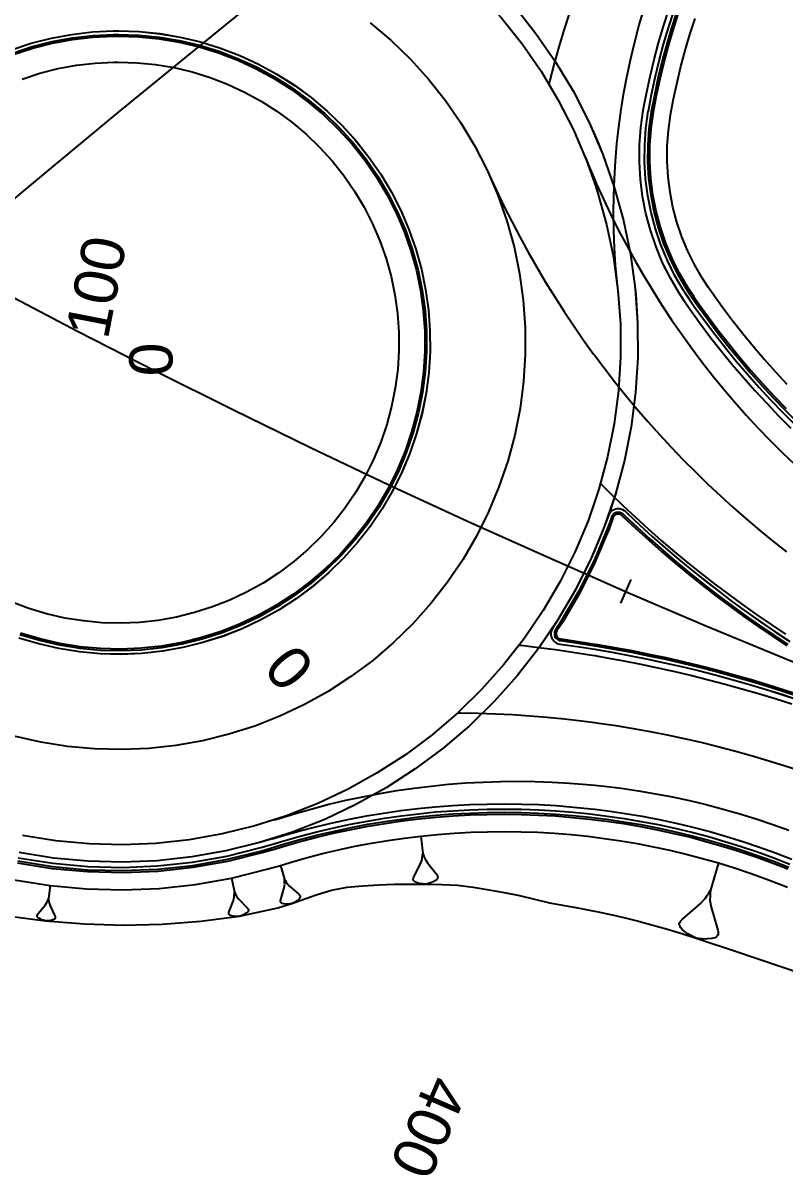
# Model space of a CAD drawing. Extents: x 387562 to 388546, y 804386 to 804945.
# Drawn here: x 388067 to 388111, y 804621.9 to 804688.5 of the extents above; entities that cross this region are included whole.
import ezdxf
from ezdxf.enums import TextEntityAlignment as Align

# ---------------------------------------------------------------- set-up
doc = ezdxf.new("R2010")
doc.units = 0
doc.layers.get('0').update_dxf_attribs({"linetype": 'CONTINUOUS'})
doc.styles.add('ARIAL', font='ARIAL.FON')

msp = doc.modelspace()

# ---------------------------------------------------------------- linework, layer by layer
at = {"color": 3}
msp.add_line((388102.0844, 804656.3232), (388101.4887, 804654.9466), dxfattribs=at)
at = {"color": 7}
for p, q in [((388089.969, 804641.5071), (388090.0793, 804640.5064)), ((388089.9422, 804639.9125), (388090.0314, 804640.1539)), ((388090.0314, 804640.1539), (388090.0474, 804640.2714)), ((388090.0474, 804640.2714), (388090.0634, 804640.3889)), ((388090.0634, 804640.3889), (388090.0793, 804640.5064)), ((388090.0793, 804640.5064), (388090.1205, 804640.3952)), ((388090.1205, 804640.3952), (388090.1617, 804640.284)), ((388090.1617, 804640.284), (388090.2029, 804640.1728)), ((388090.2029, 804640.1728), (388090.3425, 804639.9566)), ((388090.3425, 804639.9566), (388090.8788, 804639.2923)), ((388107.1434, 804639.9534), (388106.6764, 804638.3898)), ((388081.8521, 804639.8157), (388082.0913, 804639.0186)), ((388089.5636, 804639.1473), (388089.9422, 804639.9125)), ((388090.8788, 804639.2923), (388090.9136, 804639.2383)), ((388068.558, 804638.6468), (388068.4655, 804637.9114)), ((388079.0335, 804639.0828), (388079.2021, 804638.2853)), ((388082.0685, 804638.5152), (388082.105, 804638.7248)), ((388082.0913, 804639.0186), (388082.1414, 804638.9343)), ((388082.0958, 804638.9206), (388082.0913, 804639.0186)), ((388082.1004, 804638.8227), (388082.0958, 804638.9206)), ((388082.105, 804638.7248), (388082.1004, 804638.8227)), ((388082.1414, 804638.9343), (388082.1915, 804638.85)), ((388082.1915, 804638.85), (388082.2416, 804638.7658)), ((388082.2416, 804638.7658), (388082.3874, 804638.6109)), ((388082.3874, 804638.6109), (388082.9226, 804638.1509)), ((388089.5221, 804638.9981), (388089.5413, 804639.087)), ((388089.5253, 804638.9695), (388089.5221, 804638.9981)), ((388089.5602, 804638.9154), (388089.5253, 804638.9695)), ((388089.5413, 804639.087), (388089.5636, 804639.1473)), ((388089.5919, 804638.89), (388089.5602, 804638.9154)), ((388089.6237, 804638.8646), (388089.5919, 804638.89)), ((388089.7157, 804638.8168), (388089.6237, 804638.8646)), ((388089.865, 804638.7754), (388089.7157, 804638.8168)), ((388089.9539, 804638.7563), (388089.865, 804638.7754)), ((388090.0714, 804638.7403), (388089.9539, 804638.7563)), ((388090.2747, 804638.7338), (388090.0714, 804638.7403)), ((388090.4717, 804638.7844), (388090.2747, 804638.7338)), ((388090.5829, 804638.8256), (388090.4717, 804638.7844)), ((388090.6656, 804638.8636), (388090.5829, 804638.8256)), ((388090.8022, 804638.9366), (388090.6656, 804638.8636)), ((388090.8817, 804639.0032), (388090.8022, 804638.9366)), ((388090.9071, 804639.035), (388090.8817, 804639.0032)), ((388090.9326, 804639.0667), (388090.9071, 804639.035)), ((388090.9136, 804639.2383), (388090.9517, 804639.1556)), ((388090.9548, 804639.127), (388090.9326, 804639.0667)), ((388090.9517, 804639.1556), (388090.9548, 804639.127)), ((388079.1389, 804637.7959), (388079.1915, 804637.9974)), ((388079.1915, 804637.9974), (388079.195, 804638.0934)), ((388079.195, 804638.0934), (388079.1985, 804638.1894)), ((388079.1985, 804638.1894), (388079.2021, 804638.2853)), ((388079.2021, 804638.2853), (388079.2441, 804638.199)), ((388079.2441, 804638.199), (388079.2861, 804638.1127)), ((388079.2861, 804638.1127), (388079.3282, 804638.0263)), ((388079.3282, 804638.0263), (388079.4579, 804637.8633)), ((388081.875, 804637.8365), (388082.0685, 804638.5152)), ((388082.9226, 804638.1509), (388082.959, 804638.1122)), ((388082.959, 804638.1122), (388083.0023, 804638.0507)), ((388082.9841, 804637.9459), (388082.9682, 804637.9163)), ((388083, 804637.9755), (388082.9841, 804637.9459)), ((388083.0091, 804638.0279), (388083, 804637.9755)), ((388083.0023, 804638.0507), (388083.0091, 804638.0279)), ((388106.3823, 804637.8937), (388106.4803, 804638.0591)), ((388106.4803, 804638.0591), (388106.5784, 804638.2244)), ((388106.5784, 804638.2244), (388106.6764, 804638.3898)), ((388106.659, 804638.0057), (388106.6503, 804637.8136)), ((388106.6677, 804638.1977), (388106.659, 804638.0057)), ((388106.6764, 804638.3898), (388106.6677, 804638.1977)), ((388067.8633, 804637.0267), (388068.2656, 804637.5097)), ((388068.2656, 804637.5097), (388068.3708, 804637.6672)), ((388068.3708, 804637.6672), (388068.4023, 804637.7486)), ((388068.4023, 804637.7486), (388068.4339, 804637.83)), ((388068.4339, 804637.83), (388068.4655, 804637.9114)), ((388068.4655, 804637.9114), (388068.4759, 804637.8247)), ((388068.4759, 804637.8247), (388068.4864, 804637.7381)), ((388068.4864, 804637.7381), (388068.4968, 804637.6514)), ((388068.4968, 804637.6514), (388068.5597, 804637.4727)), ((388068.5597, 804637.4727), (388068.8299, 804636.9051)), ((388078.8947, 804637.1492), (388079.1389, 804637.7959)), ((388079.4579, 804637.8633), (388079.9428, 804637.3707)), ((388079.9428, 804637.3707), (388079.9752, 804637.33)), ((388079.9752, 804637.33), (388080.0124, 804637.2664)), ((388081.8636, 804637.709), (388081.8659, 804637.7842)), ((388081.8704, 804637.6862), (388081.8636, 804637.709)), ((388081.8659, 804637.7842), (388081.875, 804637.8365)), ((388081.9069, 804637.6475), (388081.8704, 804637.6862)), ((388081.9365, 804637.6316), (388081.9069, 804637.6475)), ((388081.9661, 804637.6156), (388081.9365, 804637.6316)), ((388082.0481, 804637.5906), (388081.9661, 804637.6156)), ((388082.1756, 804637.5792), (388082.0481, 804637.5906)), ((388082.2508, 804637.5769), (388082.1756, 804637.5792)), ((388082.3487, 804637.5815), (388082.2508, 804637.5769)), ((388082.5149, 804637.6065), (388082.3487, 804637.5815)), ((388082.6675, 804637.6771), (388082.5149, 804637.6065)), ((388082.7518, 804637.7273), (388082.6675, 804637.6771)), ((388082.8133, 804637.7705), (388082.7518, 804637.7273)), ((388082.9135, 804637.8502), (388082.8133, 804637.7705)), ((388082.9682, 804637.9163), (388082.9135, 804637.8502)), ((388105.0485, 804636.6862), (388106.0968, 804637.5897)), ((388106.0968, 804637.5897), (388106.3823, 804637.8937)), ((388106.6503, 804637.8136), (388106.7223, 804637.4029)), ((388106.7223, 804637.4029), (388107.1036, 804636.0725)), ((388067.8055, 804636.9059), (388067.8081, 804636.9269)), ((388067.8212, 804636.8612), (388067.8055, 804636.9059)), ((388067.8081, 804636.9269), (388067.837, 804636.9873)), ((388067.8396, 804636.8376), (388067.8212, 804636.8612)), ((388067.837, 804636.9873), (388067.8633, 804637.0267)), ((388067.8579, 804636.8139), (388067.8396, 804636.8376)), ((388067.9157, 804636.764), (388067.8579, 804636.8139)), ((388068.0155, 804636.7087), (388067.9157, 804636.764)), ((388068.0759, 804636.6798), (388068.0155, 804636.7087)), ((388068.1573, 804636.6482), (388068.0759, 804636.6798)), ((388068.3017, 804636.6087), (388068.1573, 804636.6482)), ((388068.4514, 804636.6112), (388068.3017, 804636.6087)), ((388068.5381, 804636.6217), (388068.4514, 804636.6112)), ((388068.6038, 804636.6347), (388068.5381, 804636.6217)), ((388068.7141, 804636.6636), (388068.6038, 804636.6347)), ((388068.7825, 804636.6977), (388068.7141, 804636.6636)), ((388068.8061, 804636.716), (388068.7825, 804636.6977)), ((388068.8298, 804636.7344), (388068.8061, 804636.716)), ((388068.8561, 804636.7738), (388068.8298, 804636.7344)), ((388068.8299, 804636.9051), (388068.8456, 804636.8605)), ((388068.8456, 804636.8605), (388068.8587, 804636.7948)), ((388068.8587, 804636.7948), (388068.8561, 804636.7738)), ((388078.8732, 804637.0257), (388078.8815, 804637.0988)), ((388078.878, 804637.0029), (388078.8732, 804637.0257)), ((388078.9104, 804636.9621), (388078.878, 804637.0029)), ((388078.8815, 804637.0988), (388078.8947, 804637.1492)), ((388078.938, 804636.9441), (388078.9104, 804636.9621)), ((388078.9656, 804636.9262), (388078.938, 804636.9441)), ((388079.0436, 804636.895), (388078.9656, 804636.9262)), ((388079.1671, 804636.8736), (388079.0436, 804636.895)), ((388079.2403, 804636.8652), (388079.1671, 804636.8736)), ((388079.3363, 804636.8617), (388079.2403, 804636.8652)), ((388079.5006, 804636.8726), (388079.3363, 804636.8617)), ((388079.6553, 804636.9291), (388079.5006, 804636.8726)), ((388079.7416, 804636.9711), (388079.6553, 804636.9291)), ((388079.8051, 804637.0084), (388079.7416, 804636.9711)), ((388079.9094, 804637.078), (388079.8051, 804637.0084)), ((388079.9682, 804637.138), (388079.9094, 804637.078)), ((388079.9861, 804637.1656), (388079.9682, 804637.138)), ((388080.0041, 804637.1932), (388079.9861, 804637.1656)), ((388080.0173, 804637.2436), (388080.0041, 804637.1932)), ((388080.0124, 804637.2664), (388080.0173, 804637.2436)), ((388104.9771, 804636.6102), (388105.0485, 804636.6862)), ((388104.8791, 804636.4449), (388104.8924, 804636.4895)), ((388104.897, 804636.3422), (388104.8791, 804636.4449)), ((388104.8924, 804636.4895), (388104.9771, 804636.6102)), ((388104.9284, 804636.2842), (388104.897, 804636.3422)), ((388104.9597, 804636.2261), (388104.9284, 804636.2842)), ((388105.0671, 804636.0968), (388104.9597, 804636.2261)), ((388105.2637, 804635.9407), (388105.0671, 804636.0968)), ((388107.1036, 804636.0725), (388107.1215, 804635.9698)), ((388107.1215, 804635.9698), (388107.1262, 804635.8224)), ((388105.3844, 804635.856), (388105.2637, 804635.9407)), ((388105.5498, 804635.7579), (388105.3844, 804635.856)), ((388105.8492, 804635.6199), (388105.5498, 804635.7579)), ((388106.1753, 804635.5711), (388105.8492, 804635.6199)), ((388106.3673, 804635.5625), (388106.1753, 804635.5711)), ((388106.5147, 804635.5671), (388106.3673, 804635.5625)), ((388106.7647, 804635.5897), (388106.5147, 804635.5671)), ((388106.9255, 804635.6391), (388106.7647, 804635.5897)), ((388106.9835, 804635.6704), (388106.9255, 804635.6391)), ((388107.0415, 804635.7017), (388106.9835, 804635.6704)), ((388107.1129, 804635.7777), (388107.0415, 804635.7017)), ((388107.1262, 804635.8224), (388107.1129, 804635.7777))]:
    msp.add_line(p, q, dxfattribs=at)
at = {"color": 3, "linetype": 'CONTINUOUS'}
for points in [[(388018.8709, 804700), (388022.4205, 804697.9122), (388026.7303, 804695.3772), (388031.0401, 804692.8423), (388035.3498, 804690.3074), (388036.5455, 804689.6041), (388039.6596, 804687.7724), (388043.9694, 804685.2375), (388046.853, 804683.5414), (388048.2805, 804682.7049), (388052.6112, 804680.2059), (388056.9666, 804677.7503), (388057.7921, 804677.2914), (388061.3464, 804675.3384), (388065.7501, 804672.9704), (388070.1772, 804670.6466), (388074.6274, 804668.3671), (388079.1001, 804666.1322), (388083.5949, 804663.9422), (388088.1115, 804661.7973), (388092.6492, 804659.6976), (388097.2077, 804657.6434), (388100, 804656.4186)], [(388060.9704, 804673.6844), (388064.7997, 804676.8995), (388068.6418, 804680.0992), (388072.4967, 804683.2834), (388076.3643, 804686.4523), (388080.2445, 804689.6057), (388084.1374, 804692.7435), (388088.0427, 804695.8657), (388091.9605, 804698.9722), (388093.2656, 804700)], [(388072.5, 804700), (388074.4985, 804699.9334), (388076.4882, 804699.7337), (388078.4601, 804699.402), (388080.4055, 804698.9396), (388082.3158, 804698.3487), (388084.1826, 804697.6318), (388085.9974, 804696.7922), (388087.7522, 804695.8335), (388089.4393, 804694.7601), (388091.0511, 804693.5766), (388092.5805, 804692.2884), (388094.0207, 804690.9012), (388095.3653, 804689.4211), (388096.6082, 804687.8548), (388097.7441, 804686.2091), (388098.7679, 804684.4914), (388099.6749, 804682.7093), (388100, 804681.9491)], [(388100, 804681.9491), (388100.4612, 804680.8707), (388101.1232, 804678.9839), (388101.6581, 804677.0571), (388102.0635, 804675.099), (388102.3375, 804673.1182), (388102.479, 804671.1236), (388102.4872, 804669.124), (388102.3622, 804667.1283), (388102.1046, 804665.1453), (388101.7154, 804663.1839), (388101.1965, 804661.2528), (388100.55, 804659.3606), (388100, 804658.0446)], [(388100, 804658.0446), (388099.7789, 804657.5156), (388098.8866, 804655.7261), (388097.8771, 804654), (388096.7549, 804652.345), (388095.5249, 804650.7684), (388094.1926, 804649.2773), (388092.7639, 804647.8782), (388091.2452, 804646.5774), (388089.6432, 804645.3807), (388087.965, 804644.2933), (388086.2182, 804643.3202), (388084.4104, 804642.4656), (388082.5496, 804641.7333), (388080.6443, 804641.1266), (388078.7027, 804640.6482), (388076.7336, 804640.3002), (388074.7457, 804640.0842), (388072.7478, 804640.001), (388070.7488, 804640.0512), (388068.7576, 804640.2343), (388066.783, 804640.5498)], [(388100, 804656.4186), (388101.7866, 804655.6349), (388106.3853, 804653.6723), (388111.0033, 804651.7558), (388115.6404, 804649.8855), (388120.2958, 804648.0617), (388124.9693, 804646.2846), (388129.6604, 804644.5542), (388134.3685, 804642.8709), (388139.0932, 804641.2347), (388143.834, 804639.6459), (388148.5904, 804638.1045), (388153.3621, 804636.6108), (388158.1484, 804635.1649), (388162.949, 804633.7669), (388167.7633, 804632.417), (388172.5909, 804631.1153), (388177.4312, 804629.8619), (388182.2838, 804628.657), (388187.1483, 804627.5007), (388191.5155, 804626.5062), (388192.0239, 804626.3927), (388196.8993, 804625.2833), (388200, 804624.5544)]]:
    msp.add_lwpolyline(points, dxfattribs=at)
at = {"color": 2, "linetype": 'CONTINUOUS'}
for points in [[(388072.5, 804700), (388074.4985, 804699.9334), (388076.4882, 804699.7337), (388078.4601, 804699.402), (388080.4055, 804698.9396), (388082.3158, 804698.3487), (388084.1826, 804697.6318), (388085.9974, 804696.7922), (388087.7522, 804695.8335), (388089.4393, 804694.7601), (388091.0511, 804693.5766), (388092.5805, 804692.2884), (388092.8004, 804692.0883), (388094.0207, 804690.9012), (388095.3653, 804689.4211), (388096.6082, 804687.8548), (388097.7441, 804686.2091), (388098.7679, 804684.4914), (388099.6749, 804682.7093), (388100, 804681.9733)], [(388105.2402, 804672.2933), (388104.8698, 804672.8552), (388104.3668, 804673.7193), (388103.9226, 804674.615), (388103.539, 804675.5383), (388103.2178, 804676.4851), (388102.9603, 804677.4512), (388102.7678, 804678.4323), (388102.6411, 804679.424), (388102.5807, 804680.422), (388102.5869, 804681.4218), (388102.6597, 804682.419), (388102.7988, 804683.4091), (388102.8017, 804683.4256), (388102.9839, 804684.3918), (388103.1934, 804685.3696), (388103.4273, 804686.3418), (388103.6854, 804687.3079), (388103.9676, 804688.2672), (388104.2737, 804689.2192)], [(388066.3303, 804686.9096), (388067.4705, 804687.2831), (388068.633, 804687.5797), (388069.8127, 804687.7983), (388071.0044, 804687.9378), (388072.2027, 804687.9975), (388072.5, 804688)], [(388072.5, 804688), (388073.6991, 804687.96), (388074.8929, 804687.8402), (388076.076, 804687.6412), (388077.2433, 804687.3638), (388078.3895, 804687.0092), (388079.5095, 804686.5791), (388080.5984, 804686.0753), (388081.6513, 804685.5001), (388082.6636, 804684.856), (388083.6307, 804684.146), (388084.5483, 804683.3731), (388085.4124, 804682.5407), (388086.2192, 804681.6527), (388086.9649, 804680.7129), (388087.6465, 804679.7254), (388088.2607, 804678.6948), (388088.8049, 804677.6256), (388089.2767, 804676.5224), (388089.6739, 804675.3903), (388089.9949, 804674.2343), (388090.2381, 804673.0594), (388090.4025, 804671.8709), (388090.4874, 804670.6742), (388090.4923, 804669.4744), (388090.4173, 804668.277), (388090.2628, 804667.0872), (388090.0293, 804665.9104), (388089.7179, 804664.7517), (388089.33, 804663.6163), (388088.8674, 804662.5094), (388088.332, 804661.4356), (388087.7263, 804660.4), (388087.0529, 804659.407), (388086.3149, 804658.461), (388085.5155, 804657.5664), (388084.6583, 804656.7269), (388083.7471, 804655.9464), (388082.7859, 804655.2284), (388081.779, 804654.576), (388080.7309, 804653.9921), (388079.6462, 804653.4794), (388078.5298, 804653.04), (388077.3866, 804652.676), (388076.2216, 804652.3889), (388075.0402, 804652.1801), (388073.8474, 804652.0505), (388072.6487, 804652.0006), (388071.4493, 804652.0307), (388070.2545, 804652.1406), (388069.0698, 804652.3299), (388067.9003, 804652.5976), (388066.7512, 804652.9427)], [(388100, 804681.9733), (388100.1963, 804681.5289), (388100.4612, 804680.8707), (388101.1232, 804678.9839), (388101.6581, 804677.0571), (388102.0635, 804675.099), (388102.3375, 804673.1182), (388102.3704, 804672.7856), (388102.479, 804671.1236), (388102.4872, 804669.124), (388102.3622, 804667.1283), (388102.1046, 804665.1453), (388101.7154, 804663.1839), (388101.1965, 804661.2528), (388100.7897, 804660.0155), (388100.55, 804659.3606), (388100, 804658.0446)], [(388105.2402, 804672.2933), (388105.5043, 804671.9154), (388106.089, 804671.1042), (388106.6898, 804670.3048), (388107.3064, 804669.5176), (388107.9387, 804668.7429), (388108.5864, 804667.981), (388109.2491, 804667.2322), (388109.9268, 804666.4968), (388110.6189, 804665.7751), (388111.3254, 804665.0673)], [(388100.7897, 804660.0155), (388100.829, 804660.1035), (388100.884, 804660.1868), (388100.9521, 804660.2599), (388101.0314, 804660.3207), (388101.1196, 804660.3675), (388101.2144, 804660.3989), (388101.3131, 804660.4143), (388101.413, 804660.413), (388101.5113, 804660.3952), (388101.6053, 804660.3613), (388101.6923, 804660.3123), (388101.77, 804660.2496), (388101.8559, 804660.1676), (388102.5855, 804659.4837), (388103.3255, 804658.8111), (388104.0757, 804658.15), (388104.8361, 804657.5005), (388105.6063, 804656.8627), (388106.3863, 804656.2369), (388107.1758, 804655.6232), (388107.9746, 804655.0217), (388108.7826, 804654.4325), (388109.5996, 804653.8558), (388110.4253, 804653.2918), (388111.2596, 804652.7405)], [(388100, 804658.0446), (388099.7789, 804657.5156), (388098.8866, 804655.7261), (388097.8771, 804654), (388097.5667, 804653.5179), (388096.7549, 804652.345), (388095.5249, 804650.7684), (388094.1926, 804649.2773), (388092.7639, 804647.8782), (388091.2452, 804646.5774), (388089.6432, 804645.3807), (388087.965, 804644.2933), (388086.2182, 804643.3202), (388084.4104, 804642.4656), (388082.5496, 804641.7333), (388081.3896, 804641.3473), (388080.6443, 804641.1266), (388078.7027, 804640.6482), (388076.7336, 804640.3002), (388074.7457, 804640.0842), (388072.7478, 804640.001), (388070.7488, 804640.0512), (388068.7576, 804640.2343), (388066.783, 804640.5498)], [(388097.5667, 804653.5179), (388097.5611, 804653.5093), (388097.5149, 804653.4207), (388097.484, 804653.3257), (388097.4693, 804653.2269), (388097.4712, 804653.1271), (388097.4896, 804653.0289), (388097.5241, 804652.9351), (388097.5736, 804652.8484), (388097.6368, 804652.7711), (388097.712, 804652.7053), (388097.7971, 804652.6529), (388097.8896, 804652.6154), (388097.9871, 804652.5937), (388098.133, 804652.5738), (388099.1226, 804652.4303), (388100, 804652.2912)], [(388100, 804652.2912), (388100.1103, 804652.2737), (388101.0957, 804652.104), (388102.0789, 804651.9211), (388103.0595, 804651.7251), (388104.0374, 804651.5161), (388105.0124, 804651.294), (388105.9844, 804651.059), (388106.9531, 804650.811), (388107.9185, 804650.5502), (388108.8803, 804650.2764), (388109.8384, 804649.9899), (388110.7925, 804649.6907), (388111.7426, 804649.3787)], [(388081.3896, 804641.3473), (388081.9614, 804641.5206), (388082.9234, 804641.7935), (388083.8913, 804642.045), (388084.8645, 804642.2749), (388085.8425, 804642.4832), (388086.825, 804642.6697), (388087.8113, 804642.8342), (388088.8011, 804642.9769), (388089.7937, 804643.0975), (388090.7889, 804643.196), (388091.7859, 804643.2723), (388092.7844, 804643.3265), (388093.7839, 804643.3585), (388094.7838, 804643.3683), (388095.7837, 804643.3559), (388096.7831, 804643.3212), (388097.7815, 804643.2644), (388098.7783, 804643.1854), (388099.7732, 804643.0842), (388100, 804643.056)], [(388100, 804643.056), (388100.7655, 804642.961), (388101.7549, 804642.8157), (388102.7408, 804642.6485), (388103.7227, 804642.4594), (388104.7002, 804642.2486), (388105.6728, 804642.0161), (388106.64, 804641.762), (388107.6013, 804641.4865), (388108.5562, 804641.1898), (388109.5043, 804640.8718), (388110.4451, 804640.5329), (388111.3781, 804640.1732)]]:
    msp.add_lwpolyline(points, dxfattribs=at)
at = {"color": 7, "linetype": 'CONTINUOUS'}
for points in [[(388072.5, 804699), (388074.4319, 804698.9356), (388076.3552, 804698.7426), (388078.2614, 804698.4219), (388080.142, 804697.975), (388081.9886, 804697.4038), (388083.7931, 804696.7108), (388085.5474, 804695.8991), (388087.2438, 804694.9724), (388088.8746, 804693.9347), (388090.4327, 804692.7907), (388091.9111, 804691.5455), (388093.3033, 804690.2045), (388094.6031, 804688.7738), (388095.8046, 804687.2596), (388096.9027, 804685.6688), (388097.8923, 804684.0083), (388098.7691, 804682.2856), (388099.5291, 804680.5084), (388100, 804679.1664)], [(388097.3649, 804684.9243), (388097.4218, 804685.1545), (388097.6734, 804686.1223), (388097.9443, 804687.0849), (388098.2344, 804688.0419), (388098.5436, 804688.9928), (388098.8718, 804689.9375), (388099.2188, 804690.8753), (388099.5845, 804691.806), (388099.9687, 804692.7293), (388100, 804692.8005)], [(388101.3263, 804673.1692), (388101.2931, 804673.4829), (388101.2041, 804674.4789), (388101.14, 804675.4769), (388101.1009, 804676.4761), (388101.0868, 804677.4759), (388101.0977, 804678.4758), (388101.1336, 804679.4752), (388101.1944, 804680.4733), (388101.2802, 804681.4696), (388101.3909, 804682.4634), (388101.5263, 804683.4542), (388101.6865, 804684.4412), (388101.8713, 804685.424), (388102.0806, 804686.4018), (388102.3143, 804687.3741), (388102.5723, 804688.3402), (388102.8543, 804689.2996)], [(388105.6431, 804672.5721), (388105.2848, 804673.1156), (388104.7983, 804673.9515), (388104.3686, 804674.818), (388103.9975, 804675.7111), (388103.6868, 804676.627), (388103.4377, 804677.5615), (388103.2515, 804678.5106), (388103.1289, 804679.4699), (388103.0705, 804680.4353), (388103.0765, 804681.4024), (388103.147, 804682.367), (388103.2815, 804683.3248), (388103.2844, 804683.3409), (388103.4642, 804684.2951), (388103.6712, 804685.2609), (388103.9022, 804686.2212), (388104.1572, 804687.1755), (388104.436, 804688.123), (388104.7383, 804689.0634)], [(388105.7336, 804672.6347), (388105.378, 804673.1741), (388104.8952, 804674.0036), (388104.4687, 804674.8635), (388104.1004, 804675.7499), (388103.7921, 804676.6588), (388103.5449, 804677.5863), (388103.3601, 804678.5281), (388103.2384, 804679.4802), (388103.1805, 804680.4383), (388103.1864, 804681.3981), (388103.2564, 804682.3554), (388103.3899, 804683.3058), (388103.3927, 804683.3219), (388103.5721, 804684.2734), (388103.7784, 804685.2365), (388104.0088, 804686.1942), (388104.2631, 804687.1457), (388104.5411, 804688.0907), (388104.8426, 804689.0284)], [(388066.3303, 804686.9096), (388067.4705, 804687.2831), (388068.633, 804687.5797), (388069.8127, 804687.7983), (388071.0044, 804687.9378), (388072.2027, 804687.9975), (388072.5, 804688)], [(388087.0317, 804688.4684), (388088.2297, 804687.4593), (388089.3579, 804686.3726), (388090.4111, 804685.2132), (388091.3848, 804683.9862), (388092.2746, 804682.6971), (388093.0765, 804681.3516), (388093.787, 804679.9556), (388094.4029, 804678.5154), (388094.9215, 804677.0374), (388095.3405, 804675.5281), (388095.6581, 804673.9942), (388095.8727, 804672.4426), (388095.9835, 804670.8802), (388095.99, 804669.3138), (388095.8921, 804667.7505), (388095.6903, 804666.1972), (388095.3854, 804664.6608), (388094.9789, 804663.148), (388094.4725, 804661.6658), (388093.8685, 804660.2205), (388093.1695, 804658.8188), (388092.3788, 804657.4667), (388091.4997, 804656.1702), (388090.5362, 804654.9352), (388089.4925, 804653.7672), (388088.3734, 804652.6712), (388087.1837, 804651.6523), (388085.9288, 804650.7149), (388084.6143, 804649.8631), (388083.2459, 804649.1008), (388081.8298, 804648.4314), (388080.3722, 804647.8578), (388078.8797, 804647.3825), (388077.3588, 804647.0078), (388075.8163, 804646.7352), (388074.2591, 804646.5659), (388072.6941, 804646.5008), (388071.1282, 804646.5401), (388069.5684, 804646.6836), (388068.0217, 804646.9307), (388066.4948, 804647.2802)], [(388072.5, 804688), (388073.6991, 804687.96), (388074.8929, 804687.8402), (388076.076, 804687.6412), (388077.2433, 804687.3638), (388078.3895, 804687.0092), (388079.5095, 804686.5791), (388080.5984, 804686.0753), (388081.6513, 804685.5001), (388082.6636, 804684.856), (388083.6307, 804684.146), (388084.5483, 804683.3731), (388085.4124, 804682.5407), (388086.2192, 804681.6527), (388086.9649, 804680.7129), (388087.6465, 804679.7254), (388088.2607, 804678.6948), (388088.8049, 804677.6256), (388089.2767, 804676.5224), (388089.6739, 804675.3903), (388089.9949, 804674.2343), (388090.2381, 804673.0594), (388090.4025, 804671.8709), (388090.4874, 804670.6742), (388090.4923, 804669.4744), (388090.4173, 804668.277), (388090.2628, 804667.0872), (388090.0293, 804665.9104), (388089.7179, 804664.7517), (388089.33, 804663.6163), (388088.8674, 804662.5094), (388088.332, 804661.4356), (388087.7263, 804660.4), (388087.0529, 804659.407), (388086.3149, 804658.461), (388085.5155, 804657.5664), (388084.6583, 804656.7269), (388083.7471, 804655.9464), (388082.7859, 804655.2284), (388081.779, 804654.576), (388080.7309, 804653.9921), (388079.6462, 804653.4794), (388078.5298, 804653.04), (388077.3866, 804652.676), (388076.2216, 804652.3889), (388075.0402, 804652.1801), (388073.8474, 804652.0505), (388072.6487, 804652.0006), (388071.4493, 804652.0307), (388070.2545, 804652.1406), (388069.0698, 804652.3299), (388067.9003, 804652.5976), (388066.7512, 804652.9427)], [(388066.3992, 804686.7208), (388067.5267, 804687.0901), (388068.6762, 804687.3834), (388069.8428, 804687.5995), (388071.0211, 804687.7375), (388072.206, 804687.7966), (388072.5, 804687.799)], [(388066.4335, 804686.6269), (388067.5546, 804686.9941), (388068.6977, 804687.2858), (388069.8577, 804687.5007), (388071.0294, 804687.6378), (388072.2076, 804687.6966), (388072.5, 804687.699)], [(388072.5, 804687.799), (388073.6857, 804687.7595), (388074.8662, 804687.641), (388076.0361, 804687.4442), (388077.1903, 804687.1699), (388078.3237, 804686.8193), (388079.4313, 804686.394), (388080.508, 804685.8958), (388081.5491, 804685.327), (388082.5501, 804684.6901), (388083.5064, 804683.988), (388084.4138, 804683.2237), (388085.2682, 804682.4007), (388086.066, 804681.5226), (388086.8034, 804680.5932), (388087.4773, 804679.6168), (388088.0847, 804678.5977), (388088.6229, 804677.5404), (388089.0894, 804676.4496), (388089.4822, 804675.3301), (388089.7995, 804674.187), (388090.04, 804673.0252), (388090.2026, 804671.8501), (388090.2865, 804670.6666), (388090.2914, 804669.4803), (388090.2173, 804668.2962), (388090.0644, 804667.1197), (388089.8335, 804665.956), (388089.5256, 804664.8103), (388089.1421, 804663.6876), (388088.6846, 804662.593), (388088.1552, 804661.5313), (388087.5563, 804660.5072), (388086.8904, 804659.5253), (388086.1607, 804658.5899), (388085.3702, 804657.7052), (388084.5226, 804656.8751), (388083.6215, 804656.1034), (388082.6711, 804655.3934), (388081.6754, 804654.7482), (388080.639, 804654.1709), (388079.5664, 804653.6638), (388078.4625, 804653.2294), (388077.332, 804652.8694), (388076.1801, 804652.5856), (388075.0118, 804652.3791), (388073.8324, 804652.2509), (388072.647, 804652.2016), (388071.461, 804652.2314), (388070.2796, 804652.34), (388069.1081, 804652.5272), (388067.9516, 804652.792), (388066.8154, 804653.1332)], [(388072.5, 804687.699), (388073.6791, 804687.6597), (388074.8529, 804687.5419), (388076.0162, 804687.3462), (388077.164, 804687.0734), (388078.291, 804686.7248), (388079.3923, 804686.3019), (388080.463, 804685.8065), (388081.4983, 804685.2409), (388082.4936, 804684.6076), (388083.4445, 804683.9094), (388084.3468, 804683.1494), (388085.1965, 804682.331), (388085.9897, 804681.4578), (388086.7231, 804680.5337), (388087.3932, 804679.5628), (388087.9972, 804678.5494), (388088.5323, 804677.4981), (388088.9962, 804676.4134), (388089.3868, 804675.3002), (388089.7023, 804674.1635), (388089.9415, 804673.0082), (388090.1031, 804671.8397), (388090.1866, 804670.6629), (388090.1915, 804669.4832), (388090.1177, 804668.3058), (388089.9657, 804667.1359), (388089.7361, 804665.9788), (388089.43, 804664.8395), (388089.0486, 804663.7231), (388088.5937, 804662.6346), (388088.0672, 804661.5789), (388087.4717, 804660.5605), (388086.8096, 804659.5841), (388086.0839, 804658.654), (388085.2979, 804657.7743), (388084.455, 804656.9489), (388083.559, 804656.1814), (388082.6139, 804655.4754), (388081.6239, 804654.8339), (388080.5933, 804654.2598), (388079.5267, 804653.7556), (388078.429, 804653.3236), (388077.3048, 804652.9657), (388076.1594, 804652.6834), (388074.9977, 804652.4781), (388073.8249, 804652.3507), (388072.6462, 804652.3016), (388071.4668, 804652.3312), (388070.2921, 804652.4393), (388069.1271, 804652.6254), (388067.9772, 804652.8886), (388066.8473, 804653.2279)], [(388072.5, 804686.199), (388073.5791, 804686.163), (388074.6535, 804686.0552), (388075.7182, 804685.8761), (388076.7687, 804685.6264), (388077.8002, 804685.3074), (388078.8082, 804684.9203), (388079.7881, 804684.4669), (388080.7357, 804683.9492), (388081.6466, 804683.3696), (388082.517, 804682.7306), (388083.3428, 804682.035), (388084.1205, 804681.286), (388084.8465, 804680.4868), (388085.5177, 804679.641), (388086.131, 804678.7524), (388086.6838, 804677.8249), (388087.1735, 804676.8626), (388087.5981, 804675.8698), (388087.9556, 804674.851), (388088.2444, 804673.8106), (388088.4633, 804672.7533), (388088.6113, 804671.6837), (388088.6876, 804670.6067), (388088.6921, 804669.527), (388088.6246, 804668.4494), (388088.4855, 804667.3786), (388088.2754, 804666.3196), (388087.9951, 804665.2768), (388087.6461, 804664.2551), (388087.2297, 804663.2588), (388086.7479, 804662.2926), (388086.2028, 804661.3605), (388085.5968, 804660.4669), (388084.9327, 804659.6156), (388084.2133, 804658.8104), (388083.4418, 804658.055), (388082.6218, 804657.3526), (388081.7568, 804656.7064), (388080.8506, 804656.1193), (388079.9074, 804655.5938), (388078.9312, 804655.1323), (388077.9265, 804654.7369), (388076.8976, 804654.4093), (388075.8493, 804654.151), (388074.786, 804653.9631), (388073.7126, 804653.8464), (388072.6338, 804653.8016), (388071.5544, 804653.8286), (388070.4792, 804653.9275), (388069.413, 804654.0979), (388068.3605, 804654.3388), (388067.3264, 804654.6494), (388066.3153, 804655.0281)], [(388066.9477, 804685.2177), (388067.9737, 804685.5538), (388069.02, 804685.8208), (388070.0816, 804686.0175), (388071.154, 804686.143), (388072.2324, 804686.1968), (388072.5, 804686.199)], [(388099.4272, 804680.7669), (388099.6952, 804680.1101), (388100, 804679.3984)], [(388093.9283, 804679.6476), (388094.3276, 804678.7803), (388094.7612, 804677.8793), (388095.2107, 804676.986), (388095.6757, 804676.1007), (388096.1561, 804675.2237), (388096.6519, 804674.3552), (388097.1629, 804673.4956), (388097.6888, 804672.6451), (388098.2296, 804671.804), (388098.785, 804670.9725), (388099.355, 804670.1508), (388099.9393, 804669.3393), (388100, 804669.258)], [(388100, 804679.3984), (388100.0889, 804679.1908), (388100.5008, 804678.2796), (388100.9308, 804677.3769), (388101.3789, 804676.4829), (388101.8447, 804675.598), (388102.3281, 804674.7226), (388102.8289, 804673.8571), (388103.347, 804673.0018), (388103.882, 804672.157), (388104.4338, 804671.323), (388105.0022, 804670.5003), (388105.587, 804669.6891), (388106.1878, 804668.8897), (388106.8045, 804668.1026), (388107.4369, 804667.3279), (388108.0845, 804666.566), (388108.7473, 804665.8172), (388109.425, 804665.0819), (388110.1172, 804664.3602), (388110.8237, 804663.6525), (388111.5442, 804662.9591)], [(388100, 804679.1664), (388100.1691, 804678.6844), (388100.6862, 804676.8219), (388101.078, 804674.929), (388101.3429, 804673.0143), (388101.4797, 804671.0862), (388101.4876, 804669.1532), (388101.3668, 804667.224), (388101.1178, 804665.3072), (388100.7416, 804663.4111), (388100.2399, 804661.5444), (388100, 804660.8421)], [(388105.3418, 804673.0126), (388105.9046, 804672.1979), (388106.4836, 804671.3946), (388107.0785, 804670.6031), (388107.6891, 804669.8236), (388108.3152, 804669.0565), (388108.9565, 804668.302), (388109.6128, 804667.5606), (388110.2838, 804666.8324), (388110.9692, 804666.1178), (388111.6687, 804665.417)], [(388105.433, 804673.0742), (388105.9945, 804672.2613), (388106.5722, 804671.4598), (388107.1658, 804670.6701), (388107.775, 804669.8923), (388108.3997, 804669.1269), (388109.0396, 804668.3741), (388109.6944, 804667.6343), (388110.3639, 804666.9077), (388111.0478, 804666.1947)], [(388100, 804669.258), (388100.5377, 804668.5381), (388101.1501, 804667.7476), (388101.7763, 804666.9679), (388102.416, 804666.1993), (388103.0691, 804665.4421), (388103.7355, 804664.6964), (388104.4147, 804663.9626), (388105.1068, 804663.2408), (388105.8114, 804662.5312), (388106.5284, 804661.8341), (388107.2575, 804661.1497), (388107.9984, 804660.4782), (388108.7511, 804659.8198), (388109.5151, 804659.1747), (388110.2904, 804658.5431), (388111.0767, 804657.9251)], [(388100.3338, 804661.8587), (388100.9017, 804661.2934), (388101.6201, 804660.5978), (388102.3492, 804659.9133), (388103.0887, 804659.2402), (388103.8384, 804658.5785), (388104.5983, 804657.9284), (388105.368, 804657.29), (388106.1475, 804656.6636), (388106.9365, 804656.0493), (388107.7349, 804655.4472), (388108.5425, 804654.8574), (388109.359, 804654.2801), (388110.1843, 804653.7155), (388111.0182, 804653.1636)], [(388100, 804660.8421), (388099.615, 804659.7152), (388098.8696, 804657.9317), (388098.0071, 804656.2019), (388097.0312, 804654.5333), (388095.9464, 804652.9335), (388094.7574, 804651.4094), (388093.4695, 804649.968), (388092.0884, 804648.6156), (388090.6203, 804647.3582), (388089.0718, 804646.2013), (388087.4495, 804645.1502), (388085.7609, 804644.2095), (388084.0134, 804643.3834), (388082.2147, 804642.6756), (388080.3728, 804642.0891), (388078.496, 804641.6266), (388076.5925, 804641.2902), (388074.6708, 804641.0814), (388072.7395, 804641.001), (388070.8071, 804641.0495), (388068.8823, 804641.2265), (388066.9735, 804641.5315)], [(388100.9793, 804659.9486), (388100.7379, 804659.2893), (388100, 804657.5236)], [(388101.0736, 804659.9153), (388100.8314, 804659.2538), (388100.0526, 804657.3903), (388100, 804657.2848)], [(388100.9793, 804659.9486), (388101.0054, 804660.0071), (388101.042, 804660.0625), (388101.0873, 804660.1111), (388101.14, 804660.1515), (388101.1987, 804660.1826), (388101.2617, 804660.2036), (388101.3273, 804660.2138), (388101.3938, 804660.2129), (388101.4591, 804660.2011), (388101.5216, 804660.1786), (388101.5795, 804660.146), (388101.6379, 804660.0981), (388101.7173, 804660.0221), (388102.4492, 804659.336), (388103.1914, 804658.6614), (388103.944, 804657.9982), (388104.7067, 804657.3467), (388105.4793, 804656.7069), (388106.2617, 804656.0792), (388107.0536, 804655.4635), (388107.8549, 804654.8602), (388108.6654, 804654.2692), (388109.4849, 804653.6907), (388110.3132, 804653.1249), (388111.1501, 804652.572)], [(388101.0736, 804659.9153), (388101.0931, 804659.9591), (388101.1206, 804660.0007), (388101.1545, 804660.0371), (388101.194, 804660.0674), (388101.238, 804660.0907), (388101.2852, 804660.1064), (388101.3344, 804660.114), (388101.3842, 804660.1134), (388101.4332, 804660.1045), (388101.48, 804660.0876), (388101.5235, 804660.0631), (388101.5722, 804660.0228), (388101.6483, 804659.9498), (388102.3813, 804659.2626), (388103.1247, 804658.5869), (388103.8785, 804657.9227), (388104.6423, 804657.2701), (388105.4161, 804656.6294), (388106.1997, 804656.0007), (388106.9928, 804655.3841), (388107.7954, 804654.7798), (388108.6071, 804654.1879), (388109.4279, 804653.6086), (388110.2574, 804653.0419), (388111.0956, 804652.4881)], [(388100, 804657.5236), (388099.9617, 804657.4319), (388099.0634, 804655.6304), (388098.0472, 804653.8928), (388097.7356, 804653.4089), (388097.731, 804653.4017), (388097.7002, 804653.3428), (388097.6797, 804653.2797), (388097.6699, 804653.214), (388097.6711, 804653.1476), (388097.6834, 804653.0823), (388097.7063, 804653.0199), (388097.7392, 804652.9623), (388097.7813, 804652.9108), (388097.8313, 804652.8671), (388097.8878, 804652.8323), (388097.9494, 804652.8073), (388098.0242, 804652.7913), (388098.1605, 804652.7729), (388099.1528, 804652.6291), (388100, 804652.4947)], [(388100, 804657.2848), (388099.1514, 804655.5829), (388098.1318, 804653.8394), (388097.8196, 804653.3546), (388097.8155, 804653.3483), (388097.7924, 804653.3041), (388097.777, 804653.2568), (388097.7697, 804653.2075), (388097.7706, 804653.1578), (388097.7798, 804653.1088), (388097.797, 804653.0621), (388097.8216, 804653.0189), (388097.8532, 804652.9804), (388097.8906, 804652.9476), (388097.933, 804652.9215), (388097.9794, 804652.9027), (388098.0424, 804652.8896), (388098.174, 804652.8719), (388099.1678, 804652.7279), (388100, 804652.596)], [(388100, 804652.596), (388100.1594, 804652.5707), (388101.1488, 804652.4002), (388102.1359, 804652.2166), (388103.1204, 804652.0199), (388104.1022, 804651.81), (388105.0812, 804651.5871), (388106.0571, 804651.3511), (388107.0297, 804651.1021), (388107.999, 804650.8402), (388108.9646, 804650.5654), (388109.9265, 804650.2777), (388110.8845, 804649.9773), (388111.8384, 804649.6641)], [(388095.6518, 804652.536), (388095.7592, 804652.5238), (388096.752, 804652.4046), (388097.7433, 804652.2729), (388098.7329, 804652.1289), (388099.7206, 804651.9725), (388100, 804651.9247)], [(388100, 804652.4947), (388100.1431, 804652.472), (388101.1312, 804652.3018), (388102.1169, 804652.1184), (388103.1002, 804651.9219), (388104.0807, 804651.7123), (388105.0583, 804651.4897), (388106.0329, 804651.254), (388107.0043, 804651.0054), (388107.9722, 804650.7438), (388108.9366, 804650.4694), (388109.8972, 804650.1821), (388110.854, 804649.882), (388111.8066, 804649.5693)], [(388100, 804651.9247), (388100.7062, 804651.8038), (388101.6897, 804651.6228), (388102.6708, 804651.4295), (388103.6495, 804651.2239), (388104.6255, 804651.0062), (388105.5987, 804650.7762), (388106.5689, 804650.5341), (388107.5361, 804650.2799), (388108.4999, 804650.0136), (388109.4604, 804649.7353), (388110.4174, 804649.445), (388111.3706, 804649.1428)], [(388092.1023, 804648.6283), (388092.2646, 804648.6267), (388093.2644, 804648.6079), (388094.2638, 804648.5733), (388095.2625, 804648.5227), (388096.2603, 804648.4563), (388097.2569, 804648.3741), (388098.2521, 804648.2761), (388099.2456, 804648.1623), (388100, 804648.0637)], [(388100, 804648.0637), (388100.2372, 804648.0328), (388101.2265, 804647.8875), (388102.2135, 804647.7265), (388103.1978, 804647.5499), (388104.1791, 804647.3577), (388105.1573, 804647.1499), (388106.132, 804646.9267), (388107.1031, 804646.688), (388108.0703, 804646.4339), (388109.0333, 804646.1645), (388109.9919, 804645.8798), (388110.9459, 804645.58), (388111.895, 804645.2651)], [(388081.5183, 804642.4379), (388081.7745, 804642.5209), (388082.7301, 804642.8155), (388083.6919, 804643.0889), (388084.6597, 804643.3408), (388085.6328, 804643.5712), (388086.6107, 804643.7799), (388087.5931, 804643.9668), (388088.5793, 804644.1318), (388089.569, 804644.2749), (388090.5617, 804644.3959), (388091.5567, 804644.4949), (388092.5538, 804644.5717), (388093.5522, 804644.6264), (388094.5517, 804644.6588), (388095.5516, 804644.6691), (388096.5515, 804644.6571), (388097.5509, 804644.6229), (388098.5493, 804644.5665), (388099.5462, 804644.4879), (388100, 804644.442)], [(388100, 804644.442), (388100.5411, 804644.3872), (388101.5335, 804644.2644), (388102.5229, 804644.1196), (388103.5089, 804643.9529), (388104.4909, 804643.7642), (388105.4685, 804643.5538), (388106.4412, 804643.3218), (388107.4085, 804643.0681), (388108.3699, 804642.7931), (388109.325, 804642.4967), (388110.2732, 804642.1792), (388111.2142, 804641.8407)], [(388066.6686, 804639.9608), (388068.6827, 804639.639), (388070.7138, 804639.4522), (388072.7527, 804639.401), (388074.7906, 804639.4859), (388076.8183, 804639.7062), (388078.8268, 804640.0612), (388080.8072, 804640.5492), (388081.5647, 804640.7735), (388082.1316, 804640.9452), (388083.0808, 804641.2145), (388084.0357, 804641.4627), (388084.9959, 804641.6895), (388085.9609, 804641.895), (388086.9303, 804642.079), (388087.9035, 804642.2414), (388088.88, 804642.3821), (388089.8595, 804642.5011), (388090.8413, 804642.5983), (388091.8251, 804642.6736), (388092.8103, 804642.7271), (388093.7964, 804642.7587), (388094.783, 804642.7683), (388095.7696, 804642.756), (388096.7556, 804642.7219), (388097.7407, 804642.6658), (388098.7243, 804642.5878), (388099.7058, 804642.488), (388100, 804642.4515)], [(388066.6896, 804640.0688), (388068.6964, 804639.7482), (388070.7202, 804639.562), (388072.7518, 804639.511), (388074.7824, 804639.5955), (388076.8027, 804639.8151), (388078.804, 804640.1688), (388080.7773, 804640.655), (388081.5331, 804640.8788), (388082.1004, 804641.0507), (388083.0519, 804641.3207), (388084.0092, 804641.5694), (388084.9718, 804641.7969), (388085.9392, 804642.0028), (388086.911, 804642.1873), (388087.8866, 804642.35), (388088.8656, 804642.4911), (388089.8474, 804642.6104), (388090.8317, 804642.7078), (388091.8179, 804642.7834), (388092.8055, 804642.837), (388093.7941, 804642.8686), (388094.7832, 804642.8783), (388095.7722, 804642.866), (388096.7607, 804642.8317), (388097.7482, 804642.7755), (388098.7342, 804642.6973), (388099.7182, 804642.5973), (388100, 804642.5623)], [(388100, 804642.5623), (388100.6997, 804642.4754), (388101.6783, 804642.3317), (388102.6535, 804642.1663), (388103.6248, 804641.9793), (388104.5916, 804641.7708), (388105.5536, 804641.5408), (388106.5102, 804641.2895), (388107.461, 804641.017), (388108.4056, 804640.7235), (388109.3433, 804640.409), (388110.2739, 804640.0738), (388111.1983, 804639.7174)], [(388100, 804642.4515), (388100.685, 804642.3664), (388101.6612, 804642.2231), (388102.6339, 804642.0581), (388103.6028, 804641.8716), (388104.5672, 804641.6635), (388105.5268, 804641.4341), (388106.4811, 804641.1834), (388107.4296, 804640.9116), (388108.3718, 804640.6188), (388109.3072, 804640.3051), (388110.2355, 804639.9707), (388111.1579, 804639.615)], [(388066.075, 804636.903), (388068.3017, 804636.6087), (388070.537, 804636.4302), (388072.7778, 804636.3673), (388075.0207, 804636.4203), (388077.263, 804636.5864), (388079.5006, 804636.8726), (388081.7081, 804637.3555), (388082.5149, 804637.6065), (388083.0599, 804637.8061), (388083.9254, 804638.1065), (388084.7981, 804638.3886), (388085.7011, 804638.5493), (388086.6186, 804638.6281), (388087.5354, 804638.6854), (388088.4506, 804638.7217), (388089.3639, 804638.7376), (388090.2747, 804638.7338), (388091.1826, 804638.7108), (388092.0871, 804638.6695), (388092.9902, 804638.5571), (388093.8873, 804638.4105), (388094.777, 804638.2465), (388095.6591, 804638.066), (388096.5334, 804637.8696), (388097.3993, 804637.6523), (388098.2634, 804637.4936), (388099.1251, 804637.345), (388099.9823, 804637.1798), (388100, 804637.176)], [(388100, 804637.176), (388100.8347, 804636.9985), (388101.6823, 804636.8022), (388102.5251, 804636.5914), (388103.3631, 804636.3671), (388104.1963, 804636.1299), (388105.0249, 804635.8806), (388105.8492, 804635.6199), (388106.6693, 804635.3484), (388107.4871, 804635.071), (388108.3085, 804634.8026), (388109.1471, 804634.5188), (388109.4854, 804634.4027), (388114.3863, 804632.7518)]]:
    msp.add_lwpolyline(points, dxfattribs=at)
at = {"color": 1, "linetype": 'CONTINUOUS'}
for points in [[(388105.4869, 804672.464), (388105.1239, 804673.0146), (388104.631, 804673.8615), (388104.1956, 804674.7392), (388103.8197, 804675.6441), (388103.5049, 804676.5719), (388103.2526, 804677.5187), (388103.0639, 804678.4802), (388102.9397, 804679.4521), (388102.8806, 804680.4302), (388102.8867, 804681.41), (388102.958, 804682.3872), (388103.0944, 804683.3575), (388103.0972, 804683.3738), (388103.278, 804684.3326), (388103.4859, 804685.303), (388103.7181, 804686.268), (388103.9743, 804687.2268), (388104.2544, 804688.1789), (388104.5582, 804689.1238)], [(388106.5559, 804673.2037), (388106.225, 804673.7057), (388105.7757, 804674.4776), (388105.3789, 804675.2777), (388105.0362, 804676.1026), (388104.7492, 804676.9484), (388104.5192, 804677.8114), (388104.3472, 804678.6879), (388104.234, 804679.5738), (388104.1801, 804680.4654), (388104.1857, 804681.3585), (388104.2507, 804682.2493), (388104.375, 804683.1338), (388104.3777, 804683.1491), (388104.5524, 804684.0761), (388104.7536, 804685.0148), (388104.9781, 804685.9481), (388105.2259, 804686.8755), (388105.4968, 804687.7965), (388105.7907, 804688.7104)], [(388066.3307, 804686.9087), (388067.4708, 804687.2821), (388068.6333, 804687.5787), (388069.8129, 804687.7973), (388071.0045, 804687.9368), (388072.2027, 804687.9965), (388072.5, 804687.999)], [(388072.5, 804687.999), (388073.699, 804687.959), (388074.8928, 804687.8392), (388076.0758, 804687.6402), (388077.243, 804687.3628), (388078.3892, 804687.0083), (388079.5091, 804686.5782), (388080.598, 804686.0744), (388081.6508, 804685.4992), (388082.663, 804684.8552), (388083.63, 804684.1452), (388084.5476, 804683.3723), (388085.4117, 804682.54), (388086.2184, 804681.652), (388086.9641, 804680.7123), (388087.6456, 804679.7249), (388088.2598, 804678.6943), (388088.804, 804677.6251), (388089.2758, 804676.5221), (388089.673, 804675.39), (388089.9939, 804674.234), (388090.2371, 804673.0592), (388090.4015, 804671.8708), (388090.4864, 804670.6741), (388090.4913, 804669.4744), (388090.4163, 804668.2771), (388090.2618, 804667.0874), (388090.0283, 804665.9106), (388089.7169, 804664.752), (388089.3291, 804663.6167), (388088.8664, 804662.5098), (388088.3311, 804661.4361), (388087.7254, 804660.4005), (388087.0521, 804659.4076), (388086.3142, 804658.4617), (388085.5148, 804657.567), (388084.6577, 804656.7277), (388083.7465, 804655.9472), (388082.7853, 804655.2292), (388081.7785, 804654.5769), (388080.7305, 804653.993), (388079.6458, 804653.4803), (388078.5295, 804653.0409), (388077.3863, 804652.6769), (388076.2214, 804652.3899), (388075.04, 804652.1811), (388073.8473, 804652.0515), (388072.6487, 804652.0016), (388071.4493, 804652.0317), (388070.2547, 804652.1416), (388069.07, 804652.3308), (388067.9005, 804652.5986), (388066.7515, 804652.9437)], [(388106.2614, 804673.6343), (388106.8115, 804672.8379), (388107.3775, 804672.0526), (388107.9591, 804671.2788), (388108.556, 804670.5168), (388109.1681, 804669.7669), (388109.795, 804669.0294), (388110.4366, 804668.3045), (388111.0925, 804667.5927)], [(388105.1844, 804672.9062), (388105.7494, 804672.0884), (388106.3306, 804671.282), (388106.9278, 804670.4874), (388107.5407, 804669.705), (388108.1692, 804668.9349), (388108.813, 804668.1776), (388109.4718, 804667.4332), (388110.1453, 804666.7022), (388110.8334, 804665.9849), (388111.5356, 804665.2814)], [(388100.7907, 804660.0151), (388100.5509, 804659.3602), (388100, 804658.042)], [(388100.7907, 804660.0151), (388100.8299, 804660.103), (388100.8848, 804660.1862), (388100.9528, 804660.2592), (388101.0319, 804660.3198), (388101.12, 804660.3665), (388101.2147, 804660.398), (388101.3132, 804660.4133), (388101.4129, 804660.412), (388101.511, 804660.3942), (388101.6049, 804660.3604), (388101.6918, 804660.3115), (388101.7694, 804660.2488), (388101.8552, 804660.1669), (388102.5848, 804659.483), (388103.3248, 804658.8104), (388104.0751, 804658.1492), (388104.8354, 804657.4997), (388105.6057, 804656.862), (388106.3856, 804656.2361), (388107.1751, 804655.6224), (388107.974, 804655.0208), (388108.782, 804654.4317), (388109.599, 804653.855), (388110.4247, 804653.291), (388111.2591, 804652.7397)], [(388100, 804658.042), (388099.7798, 804657.5152), (388098.8875, 804655.7256), (388097.878, 804653.9994), (388097.5676, 804653.5174), (388097.562, 804653.5087), (388097.5158, 804653.4203), (388097.485, 804653.3255), (388097.4703, 804653.2269), (388097.4722, 804653.1272), (388097.4906, 804653.0292), (388097.525, 804652.9356), (388097.5744, 804652.849), (388097.6375, 804652.7718), (388097.7126, 804652.7061), (388097.7975, 804652.6538), (388097.8899, 804652.6164), (388097.9873, 804652.5947), (388098.1331, 804652.5747), (388099.1228, 804652.4313), (388100, 804652.2922)], [(388100, 804652.2922), (388100.1104, 804652.2747), (388101.0959, 804652.1049), (388102.0791, 804651.9221), (388103.0597, 804651.7261), (388104.0376, 804651.517), (388105.0126, 804651.295), (388105.9846, 804651.06), (388106.9534, 804650.812), (388107.9188, 804650.5511), (388108.8806, 804650.2774), (388109.8387, 804649.9909), (388110.7928, 804649.6916), (388111.7429, 804649.3797)], [(388066.7258, 804640.2553), (388068.7201, 804639.9367), (388070.7313, 804639.7517), (388072.7503, 804639.701), (388074.7681, 804639.785), (388076.7759, 804640.0032), (388078.7647, 804640.3547), (388080.7257, 804640.8379), (388081.4785, 804641.0608), (388082.0465, 804641.2329), (388083.0021, 804641.504), (388083.9635, 804641.7538), (388084.9302, 804641.9822), (388085.9017, 804642.1891), (388086.8776, 804642.3743), (388087.8574, 804642.5378), (388088.8405, 804642.6795), (388089.8266, 804642.7993), (388090.8151, 804642.8971), (388091.8055, 804642.973), (388092.7974, 804643.0268), (388093.7902, 804643.0586), (388094.7834, 804643.0683), (388095.7767, 804643.056), (388096.7694, 804643.0215), (388097.7611, 804642.9651), (388098.7513, 804642.8866), (388099.7395, 804642.7861), (388100, 804642.7537)], [(388100, 804642.7537), (388100.7252, 804642.6637), (388101.708, 804642.5194), (388102.6874, 804642.3533), (388103.6628, 804642.1655), (388104.6337, 804641.9561), (388105.5998, 804641.7251), (388106.5605, 804641.4727), (388107.5154, 804641.1991), (388108.464, 804640.9043), (388109.4057, 804640.5885), (388110.3403, 804640.2518), (388111.268, 804639.8941)], [(388066.4781, 804638.9791), (388068.558, 804638.6468), (388070.6554, 804638.4539), (388072.761, 804638.4011), (388074.8654, 804638.4887), (388076.9594, 804638.7162), (388079.0335, 804639.0828), (388081.0786, 804639.5867), (388081.8521, 804639.8157), (388082.4152, 804639.9863), (388083.343, 804640.2495), (388084.2764, 804640.4921), (388085.215, 804640.7138), (388086.1583, 804640.9147), (388087.1058, 804641.0945), (388088.0571, 804641.2532), (388089.0117, 804641.3908), (388089.969, 804641.5071), (388090.9288, 804641.6021), (388091.8904, 804641.6758), (388092.8534, 804641.728), (388093.8173, 804641.7589), (388094.7817, 804641.7683), (388095.746, 804641.7563), (388096.7099, 804641.7229), (388097.6728, 804641.6681), (388098.6342, 804641.5919), (388099.5936, 804641.4943), (388100, 804641.4438)], [(388100, 804641.4438), (388100.5507, 804641.3754), (388101.5049, 804641.2354), (388102.4558, 804641.0741), (388103.4028, 804640.8918), (388104.3455, 804640.6884), (388105.2835, 804640.4642), (388106.2163, 804640.2191), (388107.1434, 804639.9534), (388108.0644, 804639.6672), (388108.9788, 804639.3606), (388109.8861, 804639.0337), (388110.7909, 804638.6848), (388111.1335, 804638.5485)]]:
    msp.add_lwpolyline(points, dxfattribs=at)

# ---------------------------------------------------------------- texts
at = {"color": 2, "style": 'ARIAL'}
for s, rotation, p in [('100', 79.014, (388069.4323, 804670.5955)), ('0', 270, (388075.625, 804670)), ('0', 310.131, (388082.6958, 804652.7614)), ('400', 246.602, (388092.741, 804626.8609))]:
    msp.add_text(s, height=2.5, rotation=rotation, dxfattribs=at).set_placement(p, align=Align.TOP_LEFT)

doc.saveas('drawing.dxf')
